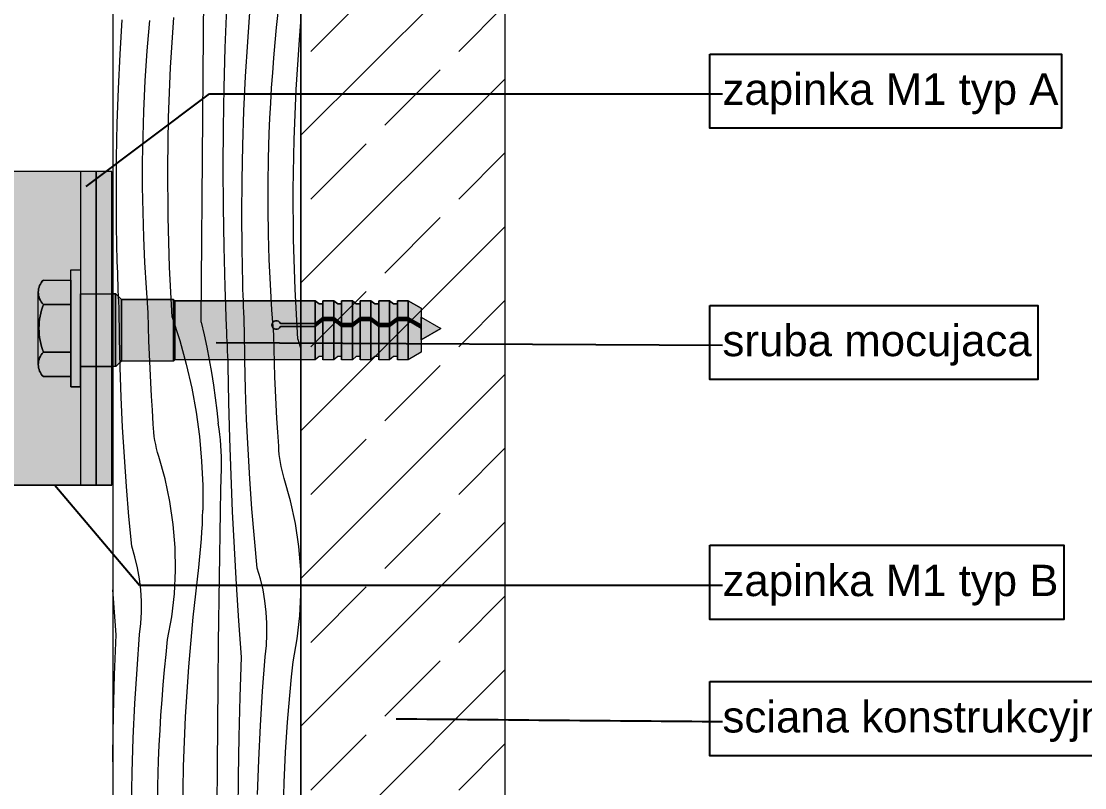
# Model space of a CAD drawing. Header units: millimetres. Extents: x -7826 to 55813, y 465 to 25965.
# Drawn here: x 52105 to 53123, y 8399 to 9133 of the extents above; entities that cross this region are included whole.
import ezdxf

# ---------------------------------------------------------------- set-up
doc = ezdxf.new("R2010")
doc.units = ezdxf.units.MM
for name, color, linetype, lineweight in [('2D - Ogolne2', 251, 'Continuous', 15), ('2D Drafting - General102', 254, 'Continuous', 13), ('2D Drafting - General121', 255, 'Continuous', 0), ('2D Drafting - General2', 251, 'Continuous', 15), ('2D Drafting - General81', 251, 'Continuous', 20), ('Annotation - Label5', 161, 'Continuous', 25)]:
    doc.layers.add(name, color=color, linetype=linetype, lineweight=lineweight)
doc.styles.add('GENERATED_STYLE_1', font='arial.ttf')
doc.styles.get("Standard").update_dxf_attribs({"font": 'arial.ttf'})
doc.dimstyles.new('GENERATED_STYLE__19', dxfattribs={"dimtxt": 0.18, "dimasz": 91.2, "dimexe": 0.18, "dimexo": 0.0625, "dimgap": 0.09, "dimtad": 0, "dimtih": 1, "dimtoh": 1, "dimdec": 4, "dimzin": 0, "dimdsep": 46, "dimtxsty": 'Standard', "dimcen": 0.09, "dimadec": 0, "dimazin": 0, "dimtfac": 1, "dimtdec": 4, "dimtmove": 0, "dimatfit": 3, "dimldrblk": 'ARROWHEAD_5', "dimfxl": 0, "dimtolj": 1, "dimtzin": 0, "dimarcsym": 0})

# ---------------------------------------------------------------- blocks, each defined once
blk = doc.blocks.new('*X20')
at = {"layer": '2D Drafting - General81', "linetype": 'Continuous'}
for p, q in [((-46524.28446046406, 56761.57990927817), (-46523.93117486744, 56800.92363173183)), ((-46503.41870756864, 56748.95007219941), (-46501.97659258492, 56787.0797938582)), ((-46481.93811025637, 56754.45011349422), (-46479.47471795157, 56787.40435646773)), ((-46604.02026562531, 56742.63656575685), (-46602.00587150363, 56775.62129931537)), ((-46555.64549797108, 56730.02603378027), (-46552.56050189528, 56777.74446762513)), ((-46454.22420113275, 56768.25414208788), (-46452.69701887364, 56782.682725639)), ((-46576.95507774276, 56760.52972479283), (-46575.68876623543, 56774.9835396564)), ((-46455.62100498818, 56753.81235383525), (-46454.22420113275, 56768.25414208788)), ((-46432.49274064803, 56756.57328180398), (-46430.9925600935, 56773.5500587764)), ((-46578.09079360247, 56746.06506238992), (-46576.95507774276, 56760.52972479283)), ((-46524.6237995316, 56722.23606406419), (-46524.28446046406, 56761.57990927817)), ((-46435.57773672383, 56708.85484795912), (-46432.49274064803, 56756.57328180398)), ((-46579.0958211684, 56731.59073240418), (-46578.09079360247, 56746.06506238992)), ((-46504.45772581054, 56710.80723787242), (-46503.41870756864, 56748.95007219941)), ((-46483.95250437805, 56721.4653799357), (-46481.93811025637, 56754.45011349422)), ((-46456.8873164955, 56739.35853897168), (-46455.62100498818, 56753.81235383525)), ((-46605.58528797919, 56709.62745888259), (-46604.02026562531, 56742.63656575685)), ((-46458.02303235521, 56724.89387656876), (-46456.8873164955, 56739.35853897168)), ((-46579.97007845532, 56717.10791558078), (-46579.0958211684, 56731.59073240418)), ((-46557.60465698548, 56682.24813276579), (-46555.64549797108, 56730.02603378027)), ((-46459.02805992114, 56710.41954658303), (-46458.02303235521, 56724.89387656876)), ((-46580.71349414559, 56702.61779335715), (-46579.97007845532, 56717.10791558078)), ((-46524.94919202748, 56682.89210103367), (-46524.6237995316, 56722.23606406419)), ((-46485.51752673194, 56688.45627306144), (-46483.95250437805, 56721.4653799357)), ((-46606.70064832, 56676.60010048211), (-46605.58528797919, 56709.62745888259)), ((-46505.09353123177, 56672.65555218398), (-46504.45772581054, 56710.80723787242)), ((-46459.90231720806, 56695.93672975963), (-46459.02805992114, 56710.41954658303)), ((-46437.53689573824, 56661.07694694463), (-46435.57773672383, 56708.85484795912)), ((-46581.32600759499, 56688.12154776671), (-46580.71349414559, 56702.61779335715)), ((-46460.64573289834, 56681.446607536), (-46459.90231720806, 56695.93672975963)), ((-46582.05507839588, 56663.98427165915), (-46581.32600759499, 56688.12154776671)), ((-46486.63288707274, 56655.42891466095), (-46485.51752673194, 56688.45627306144)), ((-46607.36613979568, 56643.56061572976), (-46606.70064832, 56676.60010048211)), ((-46558.43688989055, 56634.43732313255), (-46557.60465698548, 56682.24813276579)), ((-46525.26063791083, 56643.54802513039), (-46524.94919202748, 56682.89210103367)), ((-46461.25824634774, 56666.95036194556), (-46460.64573289834, 56681.446607536)), ((-46582.42124094982, 56639.83876344107), (-46582.05507839588, 56663.98427165915)), ((-46505.32605280034, 56634.49927742972), (-46505.09353123177, 56672.65555218398)), ((-46461.98731714864, 56642.813085838), (-46461.25824634774, 56666.95036194556)), ((-46487.29837854842, 56622.38942990861), (-46486.63288707274, 56655.42891466095)), ((-46438.36912864331, 56613.2661373114), (-46437.53689573824, 56661.07694694463)), ((-46607.58163898579, 56610.51513204888), (-46607.36613979568, 56643.56061572976)), ((-46525.55813714247, 56604.2038412981), (-46525.26063791083, 56643.54802513039)), ((-46582.42441251625, 56615.69047919423), (-46582.42124094982, 56639.83876344107)), ((-46558.14173406865, 56586.62018172453), (-46558.43688989055, 56634.43732313255)), ((-46505.15526453899, 56596.34267641792), (-46505.32605280034, 56634.49927742972)), ((-46462.35347970258, 56618.66757761992), (-46461.98731714864, 56642.813085838)), ((-46582.06459237851, 56591.54487562766), (-46582.42441251625, 56615.69047919423)), ((-46487.51387773853, 56589.34394622773), (-46487.29837854842, 56622.38942990861)), ((-46462.35665126901, 56594.51929337307), (-46462.35347970258, 56618.66757761992)), ((-46438.07397282141, 56565.44899590338), (-46438.36912864331, 56613.2661373114)), ((-46607.34710592436, 56577.46977797532), (-46607.58163898579, 56610.51513204888)), ((-46525.84168968505, 56564.85955448058), (-46525.55813714247, 56604.2038412981)), ((-46504.58118552815, 56558.19001199338), (-46505.15526453899, 56596.34267641792)), ((-46461.99683113127, 56570.37368980651), (-46462.35665126901, 56594.51929337307)), ((-46581.34186184397, 56567.40740884467), (-46582.06459237851, 56591.54487562766)), ((-46556.71935358959, 56538.82328890537), (-46558.14173406865, 56586.62018172453)), ((-46487.2793446771, 56556.29859215416), (-46487.51387773853, 56589.34394622773)), ((-46606.66258410735, 56544.43068202088), (-46607.34710592436, 56577.46977797532)), ((-46580.25638422569, 56543.28353310993), (-46581.34186184397, 56567.40740884467)), ((-46526.11129550292, 56525.51516962166), (-46525.84168968505, 56564.85955448058)), ((-46461.27410059673, 56546.23622302352), (-46461.99683113127, 56570.37368980651)), ((-46436.65159234235, 56517.65210308422), (-46438.07397282141, 56565.44899590338)), ((-46503.60387990376, 56520.04554656103), (-46504.58118552815, 56558.19001199338)), ((-46486.59482286009, 56523.25949619973), (-46487.2793446771, 56556.29859215416)), ((-46606.50342435515, 56538.88053998078), (-46606.66258410734, 56544.43068202088)), ((-46578.80840480552, 56519.17869961695), (-46580.25638422569, 56543.28353310993)), ((-46460.18862297845, 56522.11234728878), (-46461.27410059673, 56546.23622302352)), ((-46606.33156549771, 56533.33077665021), (-46606.50342435515, 56538.88053998078)), ((-46606.14700843479, 56527.78142108559), (-46606.33156549771, 56533.33077665021)), ((-46554.17053911941, 56491.07321378301), (-46556.71935358959, 56538.82328890537)), ((-46605.94975413267, 56522.23250234114), (-46606.14700843479, 56527.78142108559)), ((-46605.73980362411, 56516.68404946885), (-46605.94975413267, 56522.23250234114)), ((-46526.36695456219, 56486.17069166517), (-46526.11129550292, 56525.51516962166)), ((-46486.43566310791, 56517.70935415962), (-46486.5948228601, 56523.25949619973)), ((-46458.74064355828, 56498.0075137958), (-46460.18862297845, 56522.11234728878)), ((-46605.51715800831, 56511.13609151822), (-46605.73980362411, 56516.68404946885)), ((-46605.28181845096, 56505.58865753621), (-46605.51715800831, 56511.13609151822)), ((-46576.99825077865, 56495.09835525638), (-46578.80840480552, 56519.17869961695)), ((-46502.22345685013, 56481.91354160986), (-46503.60387990376, 56520.04554656103)), ((-46486.26380425046, 56512.15959082905), (-46486.43566310791, 56517.70935415962)), ((-46486.07924718755, 56506.61023526443), (-46486.26380425046, 56512.15959082905)), ((-46434.10277787217, 56469.90202796186), (-46436.65159234235, 56517.65210308422)), ((-46605.0337861842, 56500.04177656698), (-46605.28181845096, 56505.58865753621)), ((-46485.88199288543, 56501.06131651999), (-46486.07924718755, 56506.61023526443)), ((-46485.67204237687, 56495.51286364769), (-46485.88199288543, 56501.06131651999)), ((-46604.69192116254, 56471.46383147958), (-46605.03378618421, 56500.04177656698)), ((-46576.73154811066, 56481.78114221618), (-46576.99825077865, 56495.09835525637)), ((-46554.17053911942, 56491.07321378301), (-46546.94644848097, 56468.69055627056)), ((-46485.44939676107, 56489.96490569707), (-46485.67204237687, 56495.51286364769)), ((-46456.93048953141, 56473.92716943522), (-46458.74064355828, 56498.0075137958)), ((-46576.37065851071, 56468.46614870633), (-46576.73154811066, 56481.78114221618)), ((-46526.3669545622, 56486.17069166517), (-46523.65614093697, 56474.20374823635)), ((-46502.02645689555, 56477.2390049134), (-46502.22345685013, 56481.91354160986)), ((-46485.21405720372, 56484.41747171505), (-46485.44939676107, 56489.96490569707)), ((-46484.96602493696, 56478.87059074582), (-46485.21405720372, 56484.41747171505)), ((-46604.01165212545, 56442.89193880255), (-46604.69192116254, 56471.46383147958)), ((-46523.65614093697, 56474.20374823635), (-46521.14103847483, 56462.19414769577)), ((-46501.82339877169, 56472.56472746047), (-46502.02645689555, 56477.2390049134)), ((-46501.61428281962, 56467.89071710241), (-46501.82339877169, 56472.56472746047)), ((-46484.62415991529, 56450.29264565843), (-46484.96602493696, 56478.87059074582)), ((-46456.66378686341, 56460.60995639503), (-46456.93048953141, 56473.92716943521)), ((-46575.9156000337, 56455.1540408622), (-46576.37065851071, 56468.46614870633)), ((-46546.94644848097, 56468.69055627056), (-46540.72049429468, 56446.00998446686)), ((-46521.14103847483, 56462.19414769577), (-46518.82231743804, 56450.1450905421)), ((-46501.3991093906, 56463.21698169012), (-46501.61428281962, 56467.89071710241)), ((-46501.17787884604, 56458.54352907404), (-46501.3991093906, 56463.21698169012)), ((-46456.30289726346, 56447.29496288517), (-46456.66378686341, 56460.60995639503)), ((-46434.10277787217, 56469.90202796186), (-46430.9925600935, 56460.26552936112)), ((-46575.36639544577, 56441.84548467487), (-46575.9156000337, 56455.1540408622)), ((-46518.82231743804, 56450.1450905421), (-46516.70059575418, 56438.05978778894)), ((-46500.95059155756, 56453.87036710412), (-46501.17787884604, 56458.54352907404)), ((-46500.71724790691, 56449.19750362983), (-46500.95059155756, 56453.87036710412)), ((-46483.9438908782, 56421.7207529814), (-46484.62415991529, 56450.29264565843)), ((-46602.99307447689, 56414.33010558609), (-46604.01165212545, 56442.89193880255)), ((-46574.72307222306, 56428.54114595767), (-46575.36639544577, 56441.84548467487)), ((-46540.72049429468, 56446.00998446686), (-46535.5048885974, 56423.07598568595)), ((-46500.47784828606, 56444.52494650015), (-46500.71724790691, 56449.19750362983)), ((-46499.89398187177, 56409.6180308477), (-46500.47784828606, 56444.52494650015)), ((-46455.84783878645, 56433.98285504105), (-46456.30289726346, 56447.29496288517)), ((-46516.70059575418, 56438.05978778894), (-46514.77643885151, 56425.94146010922)), ((-46455.29863419853, 56420.67429885372), (-46455.84783878645, 56433.98285504105)), ((-46573.98566255035, 56415.24169031297), (-46574.72307222306, 56428.54114595767)), ((-46535.5048885974, 56423.07598568595), (-46531.30986165541, 56399.93354433183)), ((-46514.77643885151, 56425.94146010922), (-46513.05035950824, 56413.79333697682)), ((-46482.92531322964, 56393.15891976494), (-46483.9438908782, 56421.7207529814)), ((-46454.65531097581, 56407.36996013652), (-46455.29863419853, 56420.67429885372)), ((-46601.63633106678, 56385.78233746965), (-46602.99307447689, 56414.33010558609)), ((-46573.1542033195, 56401.94778309883), (-46573.98566255035, 56415.24169031297)), ((-46513.05035950824, 56413.79333697682), (-46511.52281771592, 56401.61865580598)), ((-46499.02272876953, 56374.71710566814), (-46499.89398187177, 56409.6180308477)), ((-46572.22873612755, 56388.66008939572), (-46573.1542033195, 56401.94778309883)), ((-46531.30986165541, 56399.93354433183), (-46528.14364189799, 56376.6280536629)), ((-46511.52281771592, 56401.61865580598), (-46510.1942205568, 56389.42066108848)), ((-46453.9179013031, 56394.07050449181), (-46454.65531097581, 56407.36996013652)), ((-46509.37014521934, 56384.10378037981), (-46510.1942205568, 56389.42066108848)), ((-46481.56856981953, 56364.6111516485), (-46482.92531322964, 56393.15891976494)), ((-46453.08644207225, 56380.77659727768), (-46453.9179013031, 56394.07050449181)), ((-46599.94161217087, 56357.25263812012), (-46601.63633106678, 56385.78233746965)), ((-46572.0516751246, 56384.71516555749), (-46572.22873612755, 56388.66008939572)), ((-46571.73626106075, 56380.77888702866), (-46572.0516751246, 56384.71516555749)), ((-46571.28288262282, 56376.85610451108), (-46571.73626106075, 56380.77888702866)), ((-46508.67090514858, 56378.76904665116), (-46509.37014521934, 56384.10378037981)), ((-46452.1609748803, 56367.48890357457), (-46453.08644207225, 56380.77659727768)), ((-46570.69209851205, 56372.95165207538), (-46571.28288262282, 56376.85610451108)), ((-46569.96463675554, 56369.07034120391), (-46570.69209851205, 56372.95165207538)), ((-46569.10139380922, 56365.21695486151), (-46569.96463675554, 56369.07034120391)), ((-46528.14364189799, 56376.6280536629), (-46526.01243977755, 56353.20522675422)), ((-46508.09688446755, 56373.41939050429), (-46508.67090514858, 56378.76904665116)), ((-46507.64839851084, 56368.05775073844), (-46508.09688446755, 56373.41939050429)), ((-46497.86414804321, 56339.82453695992), (-46499.02272876953, 56374.71710566814)), ((-46568.10343345301, 56361.39624160144), (-46569.10139380922, 56365.21695486151)), ((-46566.97198548001, 56357.61290971373), (-46568.10343345301, 56361.39624160144)), ((-46507.32569365131, 56362.68707273601), (-46507.64839851084, 56368.05775073844)), ((-46507.1289471648, 56357.31030684451), (-46507.32569365131, 56362.68707273601)), ((-46479.87385092362, 56336.08145229896), (-46481.56856981953, 56364.6111516485)), ((-46451.98391387735, 56363.54397973634), (-46452.1609748803, 56367.48890357457)), ((-46451.6684998135, 56359.60770120751), (-46451.98391387735, 56363.54397973634)), ((-46451.21512137558, 56355.68491868993), (-46451.6684998135, 56359.60770120751)), ((-46597.90915546415, 56328.74500867033), (-46599.94161217087, 56357.25263812012)), ((-46560.93581340682, 56336.27074003733), (-46566.97198548001, 56357.61290971373)), ((-46526.01243977755, 56353.20522675422), (-46524.9204355881, 56329.71100683266)), ((-46507.05826713274, 56351.93040675573), (-46507.1289471648, 56357.31030684451)), ((-46507.11369238276, 56346.55032788329), (-46507.05826713274, 56351.93040675573)), ((-46450.6243372648, 56351.78046625423), (-46451.21512137558, 56355.68491868993)), ((-46449.8968755083, 56347.89915538276), (-46450.6243372648, 56351.78046625423)), ((-46507.55698040734, 56325.6602640776), (-46507.11369238276, 56346.55032788329)), ((-46496.41831823513, 56304.94269015499), (-46497.86414804321, 56339.82453695992)), ((-46449.03363256197, 56344.04576904036), (-46449.8968755083, 56347.89915538276)), ((-46448.03567220576, 56340.22505578029), (-46449.03363256197, 56344.04576904036)), ((-46446.90422423277, 56336.44172389257), (-46448.03567220576, 56340.22505578029)), ((-46595.53924598744, 56300.26344715795), (-46597.90915546415, 56328.74500867033)), ((-46556.29946757034, 56314.58139064465), (-46560.93581340682, 56336.27074003733)), ((-46524.9204355881, 56329.71100683266), (-46524.86977126564, 56306.19147716052)), ((-46477.8413942169, 56307.57382284918), (-46479.87385092362, 56336.08145229896)), ((-46440.86805215957, 56315.09955421618), (-46446.90422423277, 56336.44172389257)), ((-46507.96667555306, 56304.76951445091), (-46507.55698040734, 56325.6602640776)), ((-46553.08255227256, 56292.63657267411), (-46556.29946757034, 56314.58139064465)), ((-46475.47148474019, 56279.0922613368), (-46477.8413942169, 56307.57382284918)), ((-46436.2317063231, 56293.41020482349), (-46440.86805215957, 56315.09955421618)), ((-46592.83221610747, 56271.81194796477), (-46595.53924598744, 56300.26344715795)), ((-46525.3222343743, 56292.45668837591), (-46525.05157355376, 56299.32261914149)), ((-46525.05157355376, 56299.32261914149), (-46524.86977126564, 56306.19147716052)), ((-46508.34277676055, 56283.87813302315), (-46507.96667555306, 56304.76951445091)), ((-46494.68533736079, 56270.07392995841), (-46496.41831823513, 56304.94269015499)), ((-46551.29866990229, 56270.52907748622), (-46553.08255227256, 56292.63657267411)), ((-46525.6817084144, 56285.59483432821), (-46525.3222343743, 56292.45668837591)), ((-46433.01479102531, 56271.46538685295), (-46436.2317063231, 56293.41020482349)), ((-46526.66684056824, 56271.88795063928), (-46526.12993549246, 56278.7382057803)), ((-46526.12993549246, 56278.7382057803), (-46525.6817084144, 56285.59483432821)), ((-46508.68528305723, 56262.98617381596), (-46508.34277676055, 56283.87813302315)), ((-46472.76445486022, 56250.64076214362), (-46475.47148474019, 56279.0922613368)), ((-46589.79427593326, 56261.52577686283), (-46592.83221610747, 56271.81194796477)), ((-46550.955363419, 56248.35238430505), (-46551.29866990229, 56270.52907748622)), ((-46527.29233375543, 56265.04521574522), (-46526.66684056824, 56271.88795063928)), ((-46492.66532290216, 56235.22062018811), (-46494.68533736079, 56270.07392995841)), ((-46431.23090865504, 56249.35789166507), (-46433.01479102531, 56271.46538685295)), ((-46587.3454450086, 56251.08366866846), (-46589.79427593326, 56261.52577686283)), ((-46528.80865078106, 56251.38688757153), (-46528.00631033666, 56258.21114667922)), ((-46528.00631033666, 56258.21114667922), (-46527.29233375543, 56265.04521574522)), ((-46508.99419355747, 56242.09369085245), (-46508.68528305723, 56262.98617381596)), ((-46585.49362890593, 56240.51933368881), (-46587.3454450086, 56251.08366866846)), ((-46552.05408445814, 56226.20026495111), (-46550.955363419, 56248.35238430505)), ((-46534.13955148945, 56203.86691674841), (-46528.80865078106, 56251.38688757153)), ((-46469.72651468601, 56240.35459104168), (-46472.76445486022, 56250.64076214362)), ((-46430.9925600935, 56233.96120335077), (-46431.23090865504, 56249.35789166507)), ((-46584.24480585189, 56229.86687681633), (-46585.49362890593, 56240.51933368881)), ((-46509.26950746247, 56221.20073815705), (-46508.99419355747, 56242.09369085245)), ((-46467.27768376135, 56229.91248284731), (-46469.72651468601, 56240.35459104168)), ((-46610.42617304703, 56221.55630943576), (-46610.99255683414, 56230.10898424605)), ((-46583.60300742785, 56219.16068742778), (-46584.24480585189, 56229.86687681633)), ((-46554.59018719305, 56204.16638733705), (-46552.05408445814, 56226.20026495111)), ((-46490.35841179978, 56200.38512361461), (-46492.66532290216, 56235.22062018811)), ((-46465.42586765868, 56219.34814786765), (-46467.27768376135, 56229.91248284731)), ((-46607.83252169068, 56186.74098762196), (-46610.42617304703, 56221.55630943576)), ((-46583.57030555468, 56208.43532836488), (-46583.60300742785, 56219.16068742778)), ((-46509.51122406031, 56200.30736975546), (-46509.26950746247, 56221.20073815705)), ((-46464.17704460464, 56208.69569099517), (-46465.42586765868, 56219.34814786765)), ((-46431.98632321089, 56205.02907912995), (-46430.9925600935, 56225.06506497329)), ((-46584.146805804, 56197.72542435491), (-46583.57030555468, 56208.43532836488)), ((-46463.5352461806, 56197.98950160663), (-46464.17704460464, 56208.69569099517)), ((-46585.33064705733, 56187.06555023148), (-46584.146805804, 56197.72542435491)), ((-46558.5529479794, 56182.34391940275), (-46554.59018719305, 56204.16638733705)), ((-46538.3486697538, 56156.23447556773), (-46534.13955148945, 56203.86691674841)), ((-46509.71934272596, 56179.41363967443), (-46509.51122406031, 56200.30736975546)), ((-46487.76476044343, 56165.5698018008), (-46490.35841179978, 56200.38512361461)), ((-46463.50254430743, 56187.26414254373), (-46463.5352461806, 56197.98950160663)), ((-46434.5224259458, 56182.99520151589), (-46431.98632321089, 56205.02907912995)), ((-46609.2746366744, 56148.61126596317), (-46607.83252169068, 56186.74098762196)), ((-46587.79403936214, 56154.11130725797), (-46585.33064705733, 56187.06555023148)), ((-46464.07904455675, 56176.55423853375), (-46463.50254430743, 56187.26414254373)), ((-46560.08013023851, 56167.91533585163), (-46558.5529479794, 56182.34391940275)), ((-46510.07262832257, 56140.06991722077), (-46509.71934272596, 56179.41363967443)), ((-46465.26288581009, 56165.89436441033), (-46464.07904455675, 56176.55423853375)), ((-46438.48518673215, 56161.1727335816), (-46434.5224259458, 56182.99520151589)), ((-46561.47693409395, 56153.47354759901), (-46560.08013023851, 56167.91533585163)), ((-46489.20687542716, 56127.44008014201), (-46487.76476044343, 56165.5698018008)), ((-46467.72627811489, 56132.94012143682), (-46465.26288581009, 56165.89436441033)), ((-46541.43366582959, 56108.51604172287), (-46538.3486697538, 56156.23447556773)), ((-46440.01236899127, 56146.74415003048), (-46438.48518673215, 56161.1727335816)), ((-46610.3136549163, 56110.46843163618), (-46609.2746366744, 56148.61126596317)), ((-46589.80843348382, 56121.12657369945), (-46587.79403936214, 56154.11130725797)), ((-46562.74324560127, 56139.01973273543), (-46561.47693409395, 56153.47354759901)), ((-46441.4091728467, 56132.30236177785), (-46440.01236899127, 56146.74415003048)), ((-46563.87896146097, 56124.55507033252), (-46562.74324560127, 56139.01973273543)), ((-46510.41196739012, 56100.72607200679), (-46510.07262832257, 56140.06991722077)), ((-46564.8839890269, 56110.08074034679), (-46563.87896146097, 56124.55507033252)), ((-46490.24589366905, 56089.29724581503), (-46489.20687542716, 56127.44008014201)), ((-46469.74067223657, 56099.9553878783), (-46467.72627811489, 56132.94012143682)), ((-46442.67548435402, 56117.84854691428), (-46441.4091728467, 56132.30236177785)), ((-46591.3734558377, 56088.1174668252), (-46589.80843348382, 56121.12657369945)), ((-46443.81120021372, 56103.38388451136), (-46442.67548435402, 56117.84854691428)), ((-46610.94946033754, 56072.31674594774), (-46610.3136549163, 56110.46843163618)), ((-46565.75824631382, 56095.59792352338), (-46564.8839890269, 56110.08074034679)), ((-46543.392824844, 56060.73814070839), (-46541.43366582959, 56108.51604172287)), ((-46566.5016620041, 56081.10780129976), (-46565.75824631382, 56095.59792352338)), ((-46510.737359886, 56061.38210897628), (-46510.41196739012, 56100.72607200679)), ((-46471.30569459045, 56066.94628100404), (-46469.74067223657, 56099.9553878783)), ((-46444.81622777965, 56088.90955452564), (-46443.81120021372, 56103.38388451136)), ((-46592.48881617851, 56055.09010842471), (-46591.3734558377, 56088.1174668252)), ((-46490.88169909029, 56051.14556012658), (-46490.24589366905, 56089.29724581503)), ((-46445.69048506658, 56074.42673770223), (-46444.81622777965, 56088.90955452564)), ((-46567.11417545351, 56066.61155570931), (-46566.5016620041, 56081.10780129976)), ((-46446.43390075685, 56059.9366154786), (-46445.69048506658, 56074.42673770223)), ((-46610.99255683414, 56065.2447062429), (-46610.94946033754, 56072.31674594774)), ((-46567.8432462544, 56042.47427960175), (-46567.11417545351, 56066.61155570931)), ((-46472.42105493126, 56033.91892260355), (-46471.30569459045, 56066.94628100404)), ((-46593.15430765419, 56022.05062367237), (-46592.48881617851, 56055.09010842471)), ((-46544.22505774907, 56012.92733107515), (-46543.392824844, 56060.73814070839)), ((-46511.04880576935, 56022.03803307299), (-46510.737359886, 56061.38210897628)), ((-46447.04641420626, 56045.44036988817), (-46446.43390075685, 56059.9366154786)), ((-46491.11422065885, 56012.98928537232), (-46490.88169909029, 56051.14556012658)), ((-46447.77548500715, 56021.3030937806), (-46447.04641420626, 56045.44036988817)), ((-46568.20940880834, 56018.32877138367), (-46567.8432462544, 56042.47427960175))]:
    blk.add_line(p, q, dxfattribs=at)
blk = doc.blocks.new('Wype_nienie_24')
at = {"layer": '2D Drafting - General2', "linetype": 'Continuous'}
for p, q in [((-46610.99255683414, 57144.22646587092), (-46610.99255683414, 55365.34941756732)), ((-46430.9925600935, 55546.22052564414), (-46430.9925600935, 57144.22646587092))]:
    blk.add_line(p, q, dxfattribs=at)
at = {"layer": '2D Drafting - General81', "linetype": 'Continuous'}
blk.add_blockref('*X20', (0, 0), dxfattribs=at)
blk = doc.blocks.new('ARROWHEAD_5')
at = {"color": 0, "linetype": 'Continuous', "lineweight": 0}
blk.add_line((0, 0), (-1, 0), dxfattribs=at)
blk.add_solid([(-1, 0.2679), (0, 0), (-1, -0.2679), (-1, 0.2679)], dxfattribs=at)

msp = doc.modelspace()

# ---------------------------------------------------------------- hatches: boundary and pattern name
at = {"layer": '2D Drafting - General102', "linetype": 'Continuous'}
for points in [[(52012.00742017324, 8688.738268981298), (52177.00742017324, 8688.738268981298), (52177.00742017324, 8988.738268981291), (52012.00742017324, 8988.738268981291)], [(52162.00742017324, 8988.738268981291), (52162.00742017324, 8688.738268981298), (52177.00742017324, 8688.738268981298), (52177.00742017324, 8988.738268981291)], [(52162.00742017324, 8988.738268981291), (52162.00742017324, 8688.738268981298), (52177.00742017324, 8688.738268981298), (52177.00742017324, 8988.738268981291)], [(52177.00742017324, 8988.738268981291), (52177.00742017324, 8688.738268981298), (52192.00742017324, 8688.738268981298), (52192.00742017324, 8988.738268981291)]]:
    msp.add_hatch(color=256, dxfattribs=at).paths.add_polyline_path(points)
at = {"layer": '2D Drafting - General121', "linetype": 'Continuous'}
for points in [[(52162.00742017324, 8838.738268981306), (52162.00742017324, 8782.819118715644), (52152.68756179562, 8782.819118715644), (52152.68756179562, 8838.738268981306), (52152.68756179562, 8894.657419246952), (52162.00742017324, 8894.657419246952)], [(52162.00742017324, 8802.06099530325), (52162.00742017324, 8838.738268981306), (52162.00742017324, 8871.732892513934), (52192.00741216252, 8871.732892513934), (52192.00741216252, 8835.812333458362), (52192.00741216252, 8802.06099530325)], [(52192.00741216252, 8802.06099530325), (52162.00742017324, 8802.06099530325), (52162.00742017324, 8838.738268981306), (52162.00742017324, 8871.732892513934), (52192.00741216252, 8871.732892513934), (52192.00741216252, 8834.8625956547)], [(52192.00741216252, 8802.15808040844), (52192.00741216252, 8834.8625956547), (52192.00741216253, 8859.216592174958), (52192.00741216252, 8871.732892513934), (52195.52087759473, 8871.732893258337), (52195.52087759473, 8802.15808040844)], [(52195.52087759473, 8802.15808040844), (52195.52087759473, 8871.732893258337), (52195.69640693642, 8871.732893258337), (52201.10995438155, 8866.319345813212), (52201.10995438155, 8807.571627853573), (52195.69640693642, 8802.15808040844)], [(52201.10995438155, 8807.474542748383), (52201.10995438155, 8866.319345813212), (52250.85227129415, 8866.319345813212), (52250.85227129415, 8807.474542748383)], [(52250.85227129415, 8807.474542748383), (52250.85227129415, 8866.319345813212), (52252.09774279597, 8865.073874311394), (52252.09774279597, 8808.7200142502)], [(52393.95788074655, 8862.115208126514), (52393.95788074655, 8849.164146106585), (52386.5166029583, 8843.417661532843), (52386.5166029583, 8865.073874311394), (52390.25954801546, 8862.115208126514)], [(52404.31321239363, 8865.073874311387), (52404.31321239363, 8849.164146106592), (52393.95788074655, 8849.164146106592), (52393.95788074655, 8865.073874311387)], [(52411.75449018189, 8862.115208126514), (52411.75449018189, 8843.417661532843), (52404.31321239363, 8849.164146106592), (52404.31321239363, 8865.073874311387), (52408.0561574508, 8862.115208126514)], [(52422.10982182896, 8865.073874311387), (52422.10982182896, 8843.417661532843), (52411.75449018189, 8843.417661532843), (52411.75449018189, 8865.073874311387)], [(52422.10982182896, 8843.417661532843), (52422.10982182896, 8865.073874311394), (52425.85276688612, 8862.115208126514), (52429.55109961723, 8862.115208126514), (52429.55109961723, 8849.164146106592)], [(52439.90643126429, 8865.073874311387), (52439.90643126429, 8849.164146106592), (52429.55109961723, 8849.164146106592), (52429.55109961723, 8865.073874311387)], [(52447.34770905255, 8862.115208126514), (52447.34770905255, 8843.417661532843), (52439.90643126429, 8849.164146106585), (52439.90643126429, 8865.073874311387), (52443.64937632146, 8862.115208126514)], [(52457.70304069963, 8865.073874311387), (52457.70304069963, 8843.417661532843), (52447.34770905255, 8843.417661532843), (52447.34770905255, 8865.073874311387)], [(52465.14431848789, 8862.115208126514), (52465.14431848789, 8849.164146106585), (52457.70304069963, 8843.417661532843), (52457.70304069963, 8865.073874311394), (52461.4459857568, 8862.115208126514)], [(52465.14431848789, 8849.164146106592), (52465.14431848789, 8865.073874311387), (52475.49965013496, 8865.073874311387), (52475.49965013496, 8849.164146106592)], [(52487.87997911364, 8842.016359838079), (52475.49965013496, 8849.164146106592), (52475.49965013496, 8865.073874311387), (52487.87997911364, 8857.926088042881)], [(52386.5166029583, 8843.417661532843), (52393.95788074655, 8849.164146106592), (52393.95788074655, 8846.205479921711), (52386.5166029583, 8840.45899534797)], [(52393.95788074655, 8811.678680435081), (52390.25954801546, 8811.678680435081), (52386.5166029583, 8808.7200142502), (52386.5166029583, 8840.45899534797), (52393.95788074655, 8846.205479921711)], [(52393.95788074655, 8849.164146106592), (52404.31321239363, 8849.164146106592), (52404.31321239363, 8846.205479921711), (52393.95788074655, 8846.205479921711)], [(52393.95788074655, 8808.7200142502), (52393.95788074655, 8846.205479921711), (52404.31321239363, 8846.205479921711), (52404.31321239363, 8808.7200142502)], [(52411.75449018189, 8840.45899534797), (52404.31321239363, 8846.205479921711), (52404.31321239363, 8849.164146106592), (52411.75449018189, 8843.417661532843)], [(52411.75449018189, 8811.678680435081), (52408.0561574508, 8811.678680435081), (52404.31321239363, 8808.720014250208), (52404.31321239363, 8846.205479921711), (52411.75449018189, 8840.45899534797)], [(52411.75449018189, 8843.417661532843), (52422.10982182896, 8843.417661532843), (52422.10982182896, 8840.45899534797), (52411.75449018189, 8840.45899534797)], [(52429.55109961723, 8846.205479921711), (52422.10982182896, 8840.45899534797), (52422.10982182896, 8843.417661532843), (52429.55109961723, 8849.164146106592)], [(52429.55109961723, 8811.678680435081), (52425.85276688612, 8811.678680435081), (52422.10982182896, 8808.7200142502), (52422.10982182896, 8840.45899534797), (52429.55109961723, 8846.205479921711)], [(52439.90643126429, 8846.205479921711), (52429.55109961723, 8846.205479921711), (52429.55109961723, 8849.164146106592), (52439.90643126429, 8849.164146106592)], [(52439.90643126429, 8808.7200142502), (52429.55109961723, 8808.7200142502), (52429.55109961723, 8846.205479921711), (52439.90643126429, 8846.205479921711)], [(52447.34770905255, 8840.45899534797), (52439.90643126429, 8846.205479921711), (52439.90643126429, 8849.164146106585), (52447.34770905255, 8843.41766153285)], [(52447.34770905255, 8811.678680435081), (52443.64937632146, 8811.678680435081), (52439.90643126429, 8808.720014250208), (52439.90643126429, 8846.205479921711), (52447.34770905255, 8840.45899534797)], [(52447.34770905255, 8843.417661532843), (52457.70304069963, 8843.417661532843), (52457.70304069963, 8840.45899534797), (52447.34770905255, 8840.45899534797)], [(52457.70304069963, 8843.417661532843), (52465.14431848789, 8849.164146106585), (52465.14431848789, 8846.205479921711), (52457.70304069963, 8840.45899534797)], [(52465.14431848789, 8811.678680435081), (52461.4459857568, 8811.678680435081), (52457.70304069963, 8808.7200142502), (52457.70304069963, 8840.45899534797), (52465.14431848789, 8846.205479921711)], [(52465.14431848789, 8849.164146106592), (52475.49965013496, 8849.164146106592), (52475.49965013496, 8846.205479921711), (52465.14431848789, 8846.205479921711)], [(52465.14431848789, 8808.7200142502), (52465.14431848789, 8846.205479921711), (52475.49965013496, 8846.205479921711), (52475.49965013496, 8808.7200142502)], [(52487.87997911364, 8839.057693653205), (52475.49965013496, 8846.205479921711), (52475.49965013496, 8849.164146106592), (52487.87997911364, 8842.016359838079)], [(52487.87997911364, 8815.867800518707), (52475.49965013496, 8808.7200142502), (52475.49965013496, 8846.205479921711), (52487.87997911364, 8839.057693653205)], [(52506.60780372698, 8838.641183876109), (52487.87997911364, 8827.82866929426), (52487.87997911364, 8849.453698457964)], [(52411.75449018189, 8808.7200142502), (52411.75449018189, 8840.45899534797), (52422.10982182896, 8840.45899534797), (52422.10982182896, 8808.7200142502)], [(52457.70304069963, 8808.7200142502), (52447.34770905255, 8808.7200142502), (52447.34770905255, 8840.45899534797), (52457.70304069963, 8840.45899534797)]]:
    msp.add_hatch(color=256, dxfattribs=at).paths.add_polyline_path(points)
h = msp.add_hatch(color=256, dxfattribs=at)
edge = h.paths.add_edge_path()
edge.add_line((52152.68756179562, 8861.64958749292), (52126.51474774439, 8861.64958749292))
edge.add_arc((52137.95422669052, 8873.29941046493), 16.32727943774128, 134.4780486831346, 225.5219513168654, ccw=False)
edge.add_line((52126.51474774439, 8884.949233436939), (52152.68756179562, 8884.949233436939))
edge.add_line((52152.68756179562, 8884.949233436939), (52152.68756179562, 8861.64958749292))
h = msp.add_hatch(color=256, dxfattribs=at)
edge = h.paths.add_edge_path()
edge.add_arc((52185.82293742013, 8838.738268981298), 63.5797914321447, 179.9999999999934, 201.1220213823767)
edge.add_arc((52137.95422669051, 8804.177127497667), 16.32727943773618, 134.4780486831164, 180)
edge.add_line((52121.62694725278, 8804.177127497667), (52121.62694725278, 8873.299410464937))
edge.add_arc((52137.95422669053, 8873.29941046493), 16.32727943774807, 179.9999999999745, 225.5219513168472)
edge.add_arc((52185.8229374201, 8838.738268981306), 63.57979143210728, 158.8779786176176, 180)
h = msp.add_hatch(color=256, dxfattribs=at)
edge = h.paths.add_edge_path()
edge.add_line((52252.09774279597, 8808.7200142502), (52252.09774279597, 8865.073874311387))
edge.add_line((52252.09774279597, 8865.073874311387), (52386.5166029583, 8865.073874311387))
edge.add_line((52386.5166029583, 8865.073874311387), (52386.5166029583, 8843.417661532843))
edge.add_line((52386.5166029583, 8843.417661532843), (52353.2079862188, 8843.417661532843))
edge.add_arc((52349.29337778423, 8841.938328440407), 4.184804128563717, 20.70161155940426, 339.2983884405957)
edge.add_line((52353.2079862188, 8840.45899534797), (52386.5166029583, 8840.45899534797))
edge.add_line((52386.5166029583, 8840.45899534797), (52386.5166029583, 8808.7200142502))
edge.add_line((52386.5166029583, 8808.7200142502), (52252.09774279597, 8808.7200142502))
h = msp.add_hatch(color=256, dxfattribs=at)
edge = h.paths.add_edge_path()
edge.add_line((52152.68756179562, 8815.826950469676), (52126.51474774439, 8815.826950469676))
edge.add_arc((52185.82293742011, 8838.738268981298), 63.57979143212348, 179.9999999999934, 201.1220213823838, ccw=False)
edge.add_arc((52185.82293742007, 8838.738268981306), 63.57979143207922, 158.8779786176081, 180, ccw=False)
edge.add_line((52126.51474774439, 8861.64958749292), (52152.68756179562, 8861.64958749292))
edge.add_line((52152.68756179562, 8861.64958749292), (52152.68756179562, 8838.738268981306))
edge.add_line((52152.68756179562, 8838.738268981306), (52152.68756179562, 8815.826950469676))
h = msp.add_hatch(color=256, dxfattribs=at)
edge = h.paths.add_edge_path()
edge.add_line((52386.5166029583, 8840.45899534797), (52353.2079862188, 8840.45899534797))
edge.add_arc((52349.29337778423, 8841.938328440407), 4.184804128563717, 20.701611559404284, 339.2983884405957, ccw=False)
edge.add_line((52353.2079862188, 8843.417661532843), (52386.5166029583, 8843.417661532843))
edge.add_line((52386.5166029583, 8843.417661532843), (52386.5166029583, 8840.45899534797))
h = msp.add_hatch(color=256, dxfattribs=at)
edge = h.paths.add_edge_path()
edge.add_line((52152.68756179562, 8792.527304525658), (52126.51474774439, 8792.527304525658))
edge.add_arc((52137.95422669052, 8804.177127497667), 16.32727943774128, 134.4780486831346, 225.5219513168654, ccw=False)
edge.add_line((52126.51474774439, 8815.826950469676), (52152.68756179562, 8815.826950469676))
edge.add_line((52152.68756179562, 8815.826950469676), (52152.68756179562, 8792.527304525658))
at = {"layer": '2D Drafting - General81', "linetype": 'Continuous'}
h = msp.add_hatch(dxfattribs=at)
h.set_pattern_fill('SOLID___DASHED', color=256, style=0, pattern_type=2)
h.set_pattern_definition([(44.99999999999999, (98803.87108439812, -47641.55253353644), (-70.71067811865473, 70.71067811865478), []), (44.99999999999999, (98768.51574533881, -47606.19719447711), (-70.71067811865473, 70.71067811865478), [75, -25])])
h.paths.add_polyline_path([(52372.87852756398, 9502.673932334477), (52372.87852756398, 7904.667991421625), (52568.42425582659, 7904.667991421625), (53968.47015288262, 7904.667991421625), (53968.47015288262, 8100.213719684233), (52568.42425582659, 8100.213719684233), (52568.42425582659, 9502.673932334477)])

# ---------------------------------------------------------------- linework, layer by layer
at = {"layer": '2D - Ogolne2', "linetype": 'Continuous'}
for p, q in [((52195.69640693642, 8871.73289325833), (52192.00741216252, 8871.73289325833)), ((52192.00741216252, 8871.73289325833), (52192.00741216252, 8834.8625956547)), ((52201.10995438155, 8866.319345813205), (52195.69640693642, 8871.73289325833)), ((52201.10995438155, 8866.319345813205), (52201.10995438155, 8807.474542748383)), ((52250.85227129415, 8866.319345813205), (52201.10995438155, 8866.319345813205)), ((52250.85227129415, 8866.319345813205), (52250.85227129415, 8807.474542748383)), ((52252.09774279597, 8865.07387431138), (52250.85227129415, 8866.319345813205)), ((52252.09774279597, 8808.7200142502), (52252.09774279597, 8865.07387431138)), ((52386.5166029583, 8865.07387431138), (52252.09774279597, 8865.07387431138)), ((52386.5166029583, 8865.07387431138), (52386.5166029583, 8808.7200142502)), ((52390.25954801546, 8862.115208126506), (52386.5166029583, 8865.07387431138)), ((52393.95788074655, 8865.07387431138), (52393.95788074655, 8808.7200142502)), ((52393.95788074655, 8865.07387431138), (52393.95788074655, 8862.115208126506)), ((52404.31321239363, 8865.07387431138), (52393.95788074655, 8865.07387431138)), ((52404.31321239363, 8865.07387431138), (52404.31321239363, 8808.7200142502)), ((52408.0561574508, 8862.115208126506), (52404.31321239363, 8865.07387431138)), ((52411.75449018189, 8865.07387431138), (52411.75449018189, 8808.7200142502)), ((52411.75449018189, 8865.07387431138), (52411.75449018189, 8862.115208126506)), ((52422.10982182896, 8865.07387431138), (52411.75449018189, 8865.07387431138)), ((52422.10982182896, 8865.07387431138), (52422.10982182896, 8808.7200142502)), ((52425.85276688612, 8862.115208126506), (52422.10982182896, 8865.07387431138)), ((52429.55109961723, 8865.07387431138), (52429.55109961723, 8808.7200142502)), ((52429.55109961723, 8865.07387431138), (52429.55109961723, 8862.115208126506)), ((52439.90643126429, 8865.07387431138), (52429.55109961723, 8865.07387431138)), ((52439.90643126429, 8865.07387431138), (52439.90643126429, 8808.7200142502)), ((52443.64937632146, 8862.115208126506), (52439.90643126429, 8865.07387431138)), ((52447.34770905255, 8865.07387431138), (52447.34770905255, 8862.115208126506)), ((52447.34770905255, 8865.07387431138), (52447.34770905255, 8808.7200142502)), ((52457.70304069963, 8865.07387431138), (52447.34770905255, 8865.07387431138)), ((52457.70304069963, 8865.07387431138), (52457.70304069963, 8808.7200142502)), ((52461.44598575679, 8862.115208126506), (52457.70304069963, 8865.07387431138)), ((52475.49965013496, 8865.07387431138), (52465.14431848789, 8865.07387431138)), ((52465.14431848789, 8865.07387431138), (52465.14431848789, 8808.7200142502)), ((52475.49965013496, 8865.07387431138), (52475.49965013496, 8808.7200142502)), ((52487.87997911364, 8857.926088042874), (52475.49965013496, 8865.07387431138)), ((52393.95788074655, 8862.115208126506), (52390.25954801546, 8862.115208126506)), ((52411.75449018189, 8862.115208126506), (52408.0561574508, 8862.115208126506)), ((52429.55109961723, 8862.115208126506), (52425.85276688612, 8862.115208126506)), ((52447.34770905255, 8862.115208126506), (52443.64937632146, 8862.115208126506)), ((52465.14431848789, 8862.115208126506), (52461.44598575679, 8862.115208126506)), ((52487.87997911364, 8857.926088042874), (52487.87997911364, 8815.867800518707)), ((52386.5166029583, 8843.417661532843), (52353.2079862188, 8843.417661532843)), ((52393.95788074655, 8849.164146106585), (52386.5166029583, 8843.417661532843)), ((52393.95788074655, 8846.205479921711), (52386.5166029583, 8840.458995347963)), ((52404.31321239363, 8849.164146106585), (52393.95788074655, 8849.164146106585)), ((52404.31321239363, 8846.205479921711), (52393.95788074655, 8846.205479921711)), ((52411.75449018189, 8843.417661532843), (52404.31321239363, 8849.164146106585)), ((52411.75449018189, 8840.458995347963), (52404.31321239363, 8846.205479921711)), ((52422.10982182896, 8843.417661532843), (52411.75449018189, 8843.417661532843)), ((52429.55109961723, 8849.164146106585), (52422.10982182896, 8843.417661532843)), ((52429.55109961723, 8846.205479921711), (52422.10982182896, 8840.458995347963)), ((52439.90643126429, 8849.164146106585), (52429.55109961723, 8849.164146106585)), ((52439.90643126429, 8846.205479921711), (52429.55109961723, 8846.205479921711)), ((52447.34770905255, 8843.417661532843), (52439.90643126429, 8849.164146106585)), ((52447.34770905255, 8840.458995347963), (52439.90643126429, 8846.205479921711)), ((52457.70304069963, 8843.417661532843), (52447.34770905255, 8843.417661532843)), ((52465.14431848789, 8849.164146106585), (52457.70304069963, 8843.417661532843)), ((52465.14431848789, 8846.205479921711), (52457.70304069963, 8840.458995347963)), ((52475.49965013496, 8849.164146106585), (52465.14431848789, 8849.164146106585)), ((52475.49965013496, 8846.205479921711), (52465.14431848789, 8846.205479921711)), ((52487.87997911364, 8842.016359838071), (52475.49965013496, 8849.164146106585)), ((52487.87997911364, 8839.057693653205), (52475.49965013496, 8846.205479921711)), ((52487.87997911364, 8849.453698457964), (52506.60780372698, 8838.641183876109)), ((52192.00741216252, 8802.06099530325), (52192.00741216252, 8835.812333458354)), ((52386.5166029583, 8840.458995347963), (52353.2079862188, 8840.458995347963)), ((52422.10982182896, 8840.458995347963), (52411.75449018189, 8840.458995347963)), ((52457.70304069963, 8840.458995347963), (52447.34770905255, 8840.458995347963)), ((52487.87997911364, 8827.82866929426), (52506.60780372698, 8838.641183876109)), ((52390.25954801546, 8811.678680435081), (52386.5166029583, 8808.7200142502)), ((52393.95788074655, 8811.678680435081), (52390.25954801546, 8811.678680435081)), ((52393.95788074655, 8808.7200142502), (52393.95788074655, 8811.678680435081)), ((52408.0561574508, 8811.678680435081), (52404.31321239363, 8808.7200142502)), ((52411.75449018189, 8811.678680435081), (52408.0561574508, 8811.678680435081)), ((52411.75449018189, 8808.7200142502), (52411.75449018189, 8811.678680435081)), ((52425.85276688612, 8811.678680435081), (52422.10982182896, 8808.7200142502)), ((52429.55109961723, 8811.678680435081), (52425.85276688612, 8811.678680435081)), ((52429.55109961723, 8808.7200142502), (52429.55109961723, 8811.678680435081)), ((52443.64937632146, 8811.678680435081), (52439.90643126429, 8808.7200142502)), ((52447.34770905255, 8811.678680435081), (52443.64937632146, 8811.678680435081)), ((52447.34770905255, 8808.7200142502), (52447.34770905255, 8811.678680435081)), ((52461.44598575679, 8811.678680435081), (52457.70304069963, 8808.7200142502)), ((52465.14431848789, 8811.678680435081), (52461.44598575679, 8811.678680435081)), ((52487.87997911364, 8815.867800518707), (52475.49965013496, 8808.7200142502)), ((52195.69640693642, 8802.06099530325), (52192.00741216252, 8802.06099530325)), ((52201.10995438155, 8807.474542748383), (52195.69640693642, 8802.06099530325)), ((52250.85227129415, 8807.474542748383), (52201.10995438155, 8807.474542748383)), ((52252.09774279597, 8808.7200142502), (52250.85227129415, 8807.474542748383)), ((52386.5166029583, 8808.7200142502), (52252.09774279597, 8808.7200142502)), ((52404.31321239363, 8808.7200142502), (52393.95788074655, 8808.7200142502)), ((52422.10982182896, 8808.7200142502), (52411.75449018189, 8808.7200142502)), ((52439.90643126429, 8808.7200142502), (52429.55109961723, 8808.7200142502)), ((52457.70304069963, 8808.7200142502), (52447.34770905255, 8808.7200142502)), ((52475.49965013496, 8808.7200142502), (52465.14431848789, 8808.7200142502))]:
    msp.add_line(p, q, dxfattribs=at)
msp.add_arc((52349.29337778422, 8841.938328440407), 4.184804128572733, 20.70161155921624, 339.2983884407838, dxfattribs=at)
at = {"layer": '2D Drafting - General2', "linetype": 'Continuous'}
for p, q in [((52192.00742017324, 8988.738268981291), (52012.00742017324, 8988.738268981291)), ((52177.00742017324, 8688.738268981298), (52177.00742017324, 8988.738268981291)), ((52192.00742017324, 8688.738268981298), (52192.00742017324, 8988.738268981291)), ((52152.68756179562, 8894.657419246952), (52162.00742017324, 8894.657419246952)), ((52152.68756179562, 8838.738268981298), (52152.68756179562, 8894.657419246952)), ((52162.00742017324, 8894.657419246952), (52162.00742017324, 8838.738268981298)), ((52126.51474774439, 8884.949233436939), (52152.68756179562, 8884.949233436939)), ((52121.62694725278, 8804.177127497667), (52121.62694725278, 8873.29941046493)), ((52162.00742100082, 8871.732892513934), (52192.00741216252, 8871.732892513934)), ((52126.51474774439, 8861.64958749292), (52152.68756179562, 8861.64958749292)), ((52152.68756179562, 8838.738268981298), (52152.68756179562, 8782.819118715637)), ((52162.00742017324, 8782.819118715637), (52162.00742017324, 8838.738268981298)), ((52126.51474774439, 8815.82695046967), (52152.68756179562, 8815.82695046967)), ((52162.00741462487, 8802.06099530325), (52192.00741216252, 8802.06099530325)), ((52126.51474774439, 8792.52730452565), (52152.68756179562, 8792.52730452565)), ((52152.68756179562, 8782.819118715637), (52162.00742017324, 8782.819118715637)), ((52192.00742017324, 8688.738268981298), (52012.00742017324, 8688.738268981298)), ((52177.00742017324, 8688.738268981298), (52192.00742017324, 8688.738268981298))]:
    msp.add_line(p, q, dxfattribs=at)
at = {"layer": '2D Drafting - General2', "linetype": 'Continuous', "flags": 128}
for points in [[(52372.87852756398, 9502.673932334477), (52372.87852756398, 7904.667991421625), (52568.42425582659, 7904.667991421625), (53968.47015288262, 7904.667991421625), (53968.47015288262, 8100.213719684233), (52568.42425582659, 8100.213719684233), (52568.42425582659, 9502.673932334477)], [(52012.00742017324, 8688.738268981298), (52177.00742017324, 8688.738268981298), (52177.00742017324, 8988.738268981291), (52012.00742017324, 8988.738268981291)], [(52162.00742017324, 8988.738268981291), (52162.00742017324, 8688.738268981298), (52177.00742017324, 8688.738268981298), (52177.00742017324, 8988.738268981291)], [(52162.00742017324, 8988.738268981291), (52162.00742017324, 8688.738268981298), (52177.00742017324, 8688.738268981298), (52177.00742017324, 8988.738268981291)], [(52177.00742017324, 8988.738268981291), (52177.00742017324, 8688.738268981298), (52192.00742017324, 8688.738268981298), (52192.00742017324, 8988.738268981291)], [(52162.00742017324, 8838.738268981306), (52162.00742017324, 8782.819118715644), (52152.68756179562, 8782.819118715644), (52152.68756179562, 8838.738268981306), (52152.68756179562, 8894.657419246952), (52162.00742017324, 8894.657419246952)], [(52162.00742017324, 8802.06099530325), (52162.00742017324, 8838.738268981306), (52162.00742017324, 8871.732892513934), (52192.00741216252, 8871.732892513934), (52192.00741216252, 8835.812333458362), (52192.00741216252, 8802.06099530325)], [(52192.00741216252, 8802.06099530325), (52162.00742017324, 8802.06099530325), (52162.00742017324, 8838.738268981306), (52162.00742017324, 8871.732892513934), (52192.00741216252, 8871.732892513934), (52192.00741216252, 8834.8625956547)], [(52192.00741216252, 8802.15808040844), (52192.00741216252, 8834.8625956547), (52192.00741216253, 8859.216592174958), (52192.00741216252, 8871.732892513934), (52195.52087759473, 8871.732893258337), (52195.52087759473, 8802.15808040844)], [(52195.52087759473, 8802.15808040844), (52195.52087759473, 8871.732893258337), (52195.69640693642, 8871.732893258337), (52201.10995438155, 8866.319345813212), (52201.10995438155, 8807.571627853573), (52195.69640693642, 8802.15808040844)], [(52201.10995438155, 8807.474542748383), (52201.10995438155, 8866.319345813212), (52250.85227129415, 8866.319345813212), (52250.85227129415, 8807.474542748383)], [(52250.85227129415, 8807.474542748383), (52250.85227129415, 8866.319345813212), (52252.09774279597, 8865.073874311394), (52252.09774279597, 8808.7200142502)], [(52393.95788074655, 8862.115208126514), (52393.95788074655, 8849.164146106585), (52386.5166029583, 8843.417661532843), (52386.5166029583, 8865.073874311394), (52390.25954801546, 8862.115208126514)], [(52404.31321239363, 8865.073874311387), (52404.31321239363, 8849.164146106592), (52393.95788074655, 8849.164146106592), (52393.95788074655, 8865.073874311387)], [(52411.75449018189, 8862.115208126514), (52411.75449018189, 8843.417661532843), (52404.31321239363, 8849.164146106592), (52404.31321239363, 8865.073874311387), (52408.0561574508, 8862.115208126514)], [(52422.10982182896, 8865.073874311387), (52422.10982182896, 8843.417661532843), (52411.75449018189, 8843.417661532843), (52411.75449018189, 8865.073874311387)], [(52422.10982182896, 8843.417661532843), (52422.10982182896, 8865.073874311394), (52425.85276688612, 8862.115208126514), (52429.55109961723, 8862.115208126514), (52429.55109961723, 8849.164146106592)], [(52439.90643126429, 8865.073874311387), (52439.90643126429, 8849.164146106592), (52429.55109961723, 8849.164146106592), (52429.55109961723, 8865.073874311387)], [(52447.34770905255, 8862.115208126514), (52447.34770905255, 8843.417661532843), (52439.90643126429, 8849.164146106585), (52439.90643126429, 8865.073874311387), (52443.64937632146, 8862.115208126514)], [(52457.70304069963, 8865.073874311387), (52457.70304069963, 8843.417661532843), (52447.34770905255, 8843.417661532843), (52447.34770905255, 8865.073874311387)], [(52465.14431848789, 8862.115208126514), (52465.14431848789, 8849.164146106585), (52457.70304069963, 8843.417661532843), (52457.70304069963, 8865.073874311394), (52461.4459857568, 8862.115208126514)], [(52465.14431848789, 8849.164146106592), (52465.14431848789, 8865.073874311387), (52475.49965013496, 8865.073874311387), (52475.49965013496, 8849.164146106592)], [(52487.87997911364, 8842.016359838079), (52475.49965013496, 8849.164146106592), (52475.49965013496, 8865.073874311387), (52487.87997911364, 8857.926088042881)], [(52386.5166029583, 8843.417661532843), (52393.95788074655, 8849.164146106592), (52393.95788074655, 8846.205479921711), (52386.5166029583, 8840.45899534797)], [(52393.95788074655, 8811.678680435081), (52390.25954801546, 8811.678680435081), (52386.5166029583, 8808.7200142502), (52386.5166029583, 8840.45899534797), (52393.95788074655, 8846.205479921711)], [(52393.95788074655, 8849.164146106592), (52404.31321239363, 8849.164146106592), (52404.31321239363, 8846.205479921711), (52393.95788074655, 8846.205479921711)], [(52393.95788074655, 8808.7200142502), (52393.95788074655, 8846.205479921711), (52404.31321239363, 8846.205479921711), (52404.31321239363, 8808.7200142502)], [(52411.75449018189, 8840.45899534797), (52404.31321239363, 8846.205479921711), (52404.31321239363, 8849.164146106592), (52411.75449018189, 8843.417661532843)], [(52411.75449018189, 8811.678680435081), (52408.0561574508, 8811.678680435081), (52404.31321239363, 8808.720014250208), (52404.31321239363, 8846.205479921711), (52411.75449018189, 8840.45899534797)], [(52411.75449018189, 8843.417661532843), (52422.10982182896, 8843.417661532843), (52422.10982182896, 8840.45899534797), (52411.75449018189, 8840.45899534797)], [(52429.55109961723, 8846.205479921711), (52422.10982182896, 8840.45899534797), (52422.10982182896, 8843.417661532843), (52429.55109961723, 8849.164146106592)], [(52429.55109961723, 8811.678680435081), (52425.85276688612, 8811.678680435081), (52422.10982182896, 8808.7200142502), (52422.10982182896, 8840.45899534797), (52429.55109961723, 8846.205479921711)], [(52439.90643126429, 8846.205479921711), (52429.55109961723, 8846.205479921711), (52429.55109961723, 8849.164146106592), (52439.90643126429, 8849.164146106592)], [(52439.90643126429, 8808.7200142502), (52429.55109961723, 8808.7200142502), (52429.55109961723, 8846.205479921711), (52439.90643126429, 8846.205479921711)], [(52447.34770905255, 8840.45899534797), (52439.90643126429, 8846.205479921711), (52439.90643126429, 8849.164146106585), (52447.34770905255, 8843.41766153285)], [(52447.34770905255, 8811.678680435081), (52443.64937632146, 8811.678680435081), (52439.90643126429, 8808.720014250208), (52439.90643126429, 8846.205479921711), (52447.34770905255, 8840.45899534797)], [(52447.34770905255, 8843.417661532843), (52457.70304069963, 8843.417661532843), (52457.70304069963, 8840.45899534797), (52447.34770905255, 8840.45899534797)], [(52457.70304069963, 8843.417661532843), (52465.14431848789, 8849.164146106585), (52465.14431848789, 8846.205479921711), (52457.70304069963, 8840.45899534797)], [(52465.14431848789, 8811.678680435081), (52461.4459857568, 8811.678680435081), (52457.70304069963, 8808.7200142502), (52457.70304069963, 8840.45899534797), (52465.14431848789, 8846.205479921711)], [(52465.14431848789, 8849.164146106592), (52475.49965013496, 8849.164146106592), (52475.49965013496, 8846.205479921711), (52465.14431848789, 8846.205479921711)], [(52465.14431848789, 8808.7200142502), (52465.14431848789, 8846.205479921711), (52475.49965013496, 8846.205479921711), (52475.49965013496, 8808.7200142502)], [(52487.87997911364, 8839.057693653205), (52475.49965013496, 8846.205479921711), (52475.49965013496, 8849.164146106592), (52487.87997911364, 8842.016359838079)], [(52487.87997911364, 8815.867800518707), (52475.49965013496, 8808.7200142502), (52475.49965013496, 8846.205479921711), (52487.87997911364, 8839.057693653205)], [(52506.60780372698, 8838.641183876109), (52487.87997911364, 8827.82866929426), (52487.87997911364, 8849.453698457964)], [(52411.75449018189, 8808.7200142502), (52411.75449018189, 8840.45899534797), (52422.10982182896, 8840.45899534797), (52422.10982182896, 8808.7200142502)], [(52457.70304069963, 8808.7200142502), (52447.34770905255, 8808.7200142502), (52447.34770905255, 8840.45899534797), (52457.70304069963, 8840.45899534797)]]:
    msp.add_lwpolyline(points, close=True, dxfattribs=at)
for points in [[(52152.68756179562, 8861.64958749292), (52126.51474774439, 8861.64958749292, -0.4195600657071172), (52126.51474774439, 8884.949233436939), (52152.68756179562, 8884.949233436939)], [(52122.24314598799, 8838.738268981306, 0.09242403204492548), (52126.51474774439, 8815.826950469676, 0.2012809963204646), (52121.62694725278, 8804.177127497667), (52121.62694725278, 8873.299410464937, 0.2012809963204646), (52126.51474774439, 8861.64958749292, 0.09242403204492862)], [(52252.09774279597, 8808.7200142502), (52252.09774279597, 8865.073874311387), (52386.5166029583, 8865.073874311387), (52386.5166029583, 8843.417661532843), (52353.2079862188, 8843.417661532843, 5.475043183008319), (52353.2079862188, 8840.45899534797), (52386.5166029583, 8840.45899534797), (52386.5166029583, 8808.7200142502)], [(52152.68756179562, 8815.826950469676), (52126.51474774439, 8815.826950469676, -0.09242403204495818), (52122.24314598799, 8838.738268981306, -0.0924240320449649), (52126.51474774439, 8861.64958749292), (52152.68756179562, 8861.64958749292), (52152.68756179562, 8838.738268981306)], [(52386.5166029583, 8840.45899534797), (52353.2079862188, 8840.45899534797, -5.475043183008319), (52353.2079862188, 8843.417661532843), (52386.5166029583, 8843.417661532843)], [(52152.68756179562, 8792.527304525658), (52126.51474774439, 8792.527304525658, -0.4195600657071172), (52126.51474774439, 8815.826950469676), (52152.68756179562, 8815.826950469676)]]:
    msp.add_lwpolyline(points, format="xyb", close=True, dxfattribs=at)
at = {"layer": '2D Drafting - General2', "linetype": 'Continuous'}
for centre, radius, start, end in [((52137.95422669052, 8873.29941046493), 16.32727943774327, 134.4780486831342, 225.5219513168658), ((52185.82293742008, 8838.738268981298), 63.5797914320995, 158.8779786174919, 180), ((52185.82293742008, 8838.738268981298), 63.5797914320995, 180, 201.1220213825081), ((52137.95422669052, 8804.177127497667), 16.32727943774327, 134.4780486831342, 225.5219513168658)]:
    msp.add_arc(centre, radius, start, end, dxfattribs=at)
at = {"layer": 'Annotation - Label5', "linetype": 'Continuous', "flags": 128}
for points in [[(52764.2336930101, 9101.355858818435), (53100.6456930101, 9101.355858818435), (53100.6456930101, 9030.212858818439), (52764.2336930101, 9030.212858818439)], [(52764.2336930101, 8860.755531037885), (53077.87969301009, 8860.755531037885), (53077.87969301009, 8789.612531037881), (52764.2336930101, 8789.612531037881)], [(52764.2336930101, 8631.06481610295), (53102.83969301009, 8631.06481610295), (53102.83969301009, 8559.921816102953), (52764.2336930101, 8559.921816102953)], [(52764.2336930101, 8500.51007260787), (53168.6686930101, 8500.51007260787), (53168.6686930101, 8429.367072607867), (52764.2336930101, 8429.367072607867)]]:
    msp.add_lwpolyline(points, close=True, dxfattribs=at)

# ---------------------------------------------------------------- block references
at = {"layer": '2D Drafting - General81', "linetype": 'Continuous'}
msp.add_blockref('Wype_nienie_24', (98803.87108439812, -47641.55253353644), dxfattribs=at)

# ---------------------------------------------------------------- texts
at = {"layer": 'Annotation - Label5', "linetype": 'Continuous', "char_height": 30, "attachment_point": 4, "style": 'GENERATED_STYLE_1'}
for s, insert, width in [('{zapinka M1 typ A}', (52776.2336930101, 9063.17871596129), 491.6969798045063), ('{sruba mocujaca}', (52776.2336930101, 8822.578388180733), 478.2509912760718), ('{zapinka M1 typ B}', (52776.2336930101, 8592.887673245797), 430.0381120548848), ('{sciana konstrukcyjna}', (52776.2336930101, 8462.332929750719), 546.6350037304969)]:
    msp.add_mtext(s, dxfattribs=dict(at, insert=insert, width=width))

# ---------------------------------------------------------------- leaders
at = {"layer": 'Annotation - Label5', "linetype": 'Continuous', "annotation_type": 0, "has_hookline": 1, "hookline_direction": 0}
for points, text_width in [([(52167.28423831589, 8974.49052748807), (52285.31310088834, 9063.17871596129), (52776.1436930101, 9063.17871596129)], 320.7094133697136), ([(52291.87028032364, 8825.18403103788), (52776.1436930101, 8822.578388180733)], 292.7762619372442), ([(52137.28423813738, 8688.738268981298), (52218.3901578316, 8592.887673245797), (52776.1436930101, 8592.887673245797)], 318.4174624829468)]:
    msp.add_leader(points, dimstyle='GENERATED_STYLE__19', dxfattribs=dict(at, text_width=text_width))
at = {"layer": 'Annotation - Label5', "linetype": 'Continuous', "path_type": 1, "annotation_type": 0, "has_hookline": 1, "hookline_direction": 0, "text_width": 385.9481582537517}
msp.add_leader([(52464.15086942715, 8464.938572607865), (52776.1436930101, 8462.332929750719)], dimstyle='GENERATED_STYLE__19', dxfattribs=at)

doc.saveas('drawing.dxf')
